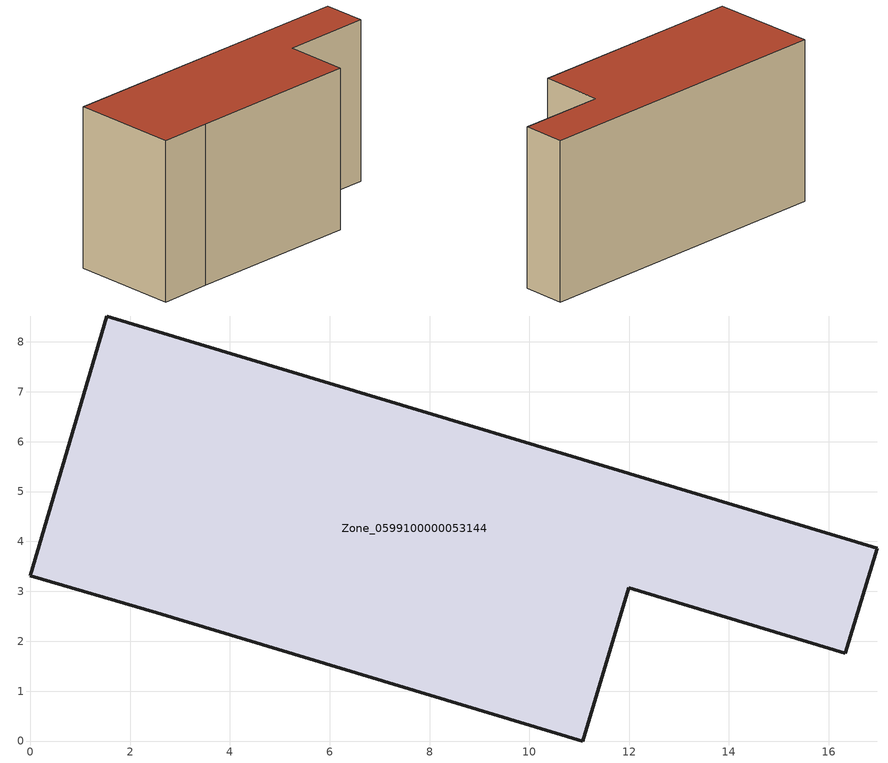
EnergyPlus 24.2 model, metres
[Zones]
Zone_0599100000053144
 floor ground (C_G): 16.97,3.86 16.33,1.76 11.99,3.07 11.07,0 2.53,2.57 0,3.32 1.53,8.52 z0
 wall outside (C_F): 2.53,2.57 11.07,0 11.99,3.07 16.33,1.76 16.97,3.86 1.53,8.52 0,3.32 2.53,2.57 z0:8.29
 roof outside (C_R): 16.97,3.86 1.53,8.52 0,3.32 2.53,2.57 11.07,0 11.99,3.07 16.33,1.76 z8.29
[BUILDING]
Pand.0599100000053144: North Axis=0; Terrain=City; Loads Convergence Tolerance Value=0.04; Temperature Convergence Tolerance Value=0.4; Solar Distribution=FullExterior; Maximum Number of Warmup Days=25; Minimum Number of Warmup Days=1
[Site:Location]
Rotterdam.The.Hague.AP_ZH_NLD Design_Conditions: Latitude=51.96; Longitude=4.45; Time Zone=1; Elevation=-4.5
[SITE:GROUNDTEMPERATURE:BUILDINGSURFACE]
18, 18, 18, 18, 18, 18, 18, 18, 18, 18, 18, 18
[MATERIAL] Thermal Absorptance=0.9; Solar Absorptance=0.7; Visible Absorptance=0.7
Name | Roughness | Thickness | Conductivity | Density | Specific Heat
G.TI.1975-1991 | MediumSmooth | 0.15 | 0.288461 | 540 | 1210
F.TI.1975-1991 | Rough | 0.3 | 0.230769 | 1920 | 840
R.TI.1975-1991 | MediumRough | 0.2 | 0.153846 | 1500 | 1000
[CONSTRUCTION]
C_G: G.TI.1975-1991
C_F: F.TI.1975-1991
C_R: R.TI.1975-1991
[ZONE]
Zone_0599100000053144: Type=1; Multiplier=1; Ceiling Height=Autocalculate; Volume=Autocalculate; Floor Area=autocalculate; Part of Total Floor Area=Yes
[ZONEINFILTRATION:DESIGNFLOWRATE]
Infil_Zone_0599100000053144: Zone or ZoneList or Space or SpaceList=Zone_0599100000053144; Schedule=AlwaysOn; Design Flow Rate Calculation Method=Flow/Area; Flow Rate per Floor Area=0.003; Constant Term Coefficient=1; Temperature Term Coefficient=0; Velocity Term Coefficient=0; Velocity Squared Term Coefficient=0
[HVACTEMPLATE:ZONE:IDEALLOADSAIRSYSTEM]
Zone_0599100000053144: Maximum Heating Supply Air Temperature=50; Minimum Cooling Supply Air Temperature=13; Maximum Heating Supply Air Humidity Ratio=0.0156; Minimum Cooling Supply Air Humidity Ratio=0.0077; Heating Limit=NoLimit; Cooling Limit=NoLimit; Dehumidification Control Type=ConstantSensibleHeatRatio; Cooling Sensible Heat Ratio=0.7; Dehumidification Setpoint=60; Humidification Control Type=None; Humidification Setpoint=30; Outdoor Air Method=None; Outdoor Air Flow Rate per Person=0.00944; Outdoor Air Flow Rate per Zone Floor Area=0; Outdoor Air Flow Rate per Zone=0; Demand Controlled Ventilation Type=None; Outdoor Air Economizer Type=NoEconomizer; Heat Recovery Type=None; Sensible Heat Recovery Effectiveness=0.7; Latent Heat Recovery Effectiveness=0.65
[ZONECONTROL:THERMOSTAT]
ThermostatControl_Zone_0599100000053144: Zone or ZoneList=Zone_0599100000053144; Control Type Schedule=DualSetpointControlType; Control 1=Thermostat_Zone_0599100000053144; Temperature Difference Between Cutout And Setpoint=0
[THERMOSTATSETPOINT:DUALSETPOINT]
Thermostat_Zone_0599100000053144: Heating Setpoint Temperature Schedule=HeatingSetpoint_Zone_0599100000053144; Cooling Setpoint Temperature Schedule=CoolingSetpoint_Zone_0599100000053144
[SCHEDULE:COMPACT]
HeatingSetpoint_Zone_0599100000053144: Through: 12/31, For: AllDays, Until: 24:00, 21
CoolingSetpoint_Zone_0599100000053144: Through: 12/31, For: AllDays, Until: 24:00, 24
DualSetpointControlType: Through: 12/31, For: AllDays, Until: 24:00, 4
AlwaysOn: Through: 12/31, For: AllDays, Until: 24:00, 1
